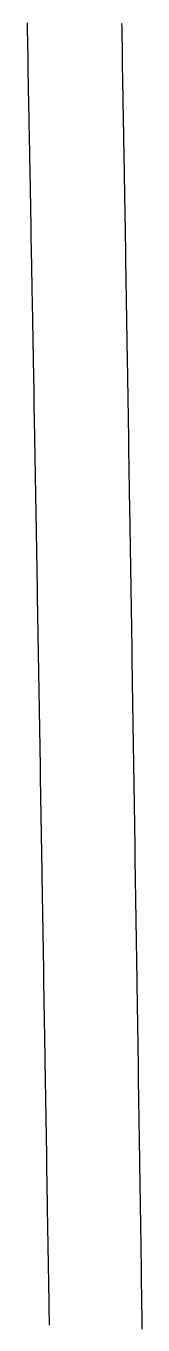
# Model space of a CAD drawing. Header units: millimetres. Extents: x 0 to 3800, y -67 to 2530.
# Drawn here: x 2227.37 to 2228.09, y 966.22 to 974.43 of the extents above; entities that cross this region are included whole.
import ezdxf

# ---------------------------------------------------------------- set-up
doc = ezdxf.new("R2010")
doc.units = ezdxf.units.MM
doc.layers.add('내부선 및 부속', color=4, linetype='Continuous')

msp = doc.modelspace()

# ---------------------------------------------------------------- linework, layer by layer
at = {"layer": '내부선 및 부속', "linetype": 'Continuous', "flags": 128}
for points in [[(2227.3659, 974.4505), (2227.3659, 974.4275), (2227.3669, 974.4035), (2227.3669, 974.3795), (2227.3679, 974.3555), (2227.3679, 974.3315), (2227.3679, 974.3315), (2227.3689, 974.3075), (2227.3689, 974.2835), (2227.3699, 974.2595), (2227.3699, 974.2365), (2227.3699, 974.2125), (2227.3709, 974.1885), (2227.3709, 974.1645), (2227.3719, 974.1405), (2227.3719, 974.1165), (2227.3729, 974.0925), (2227.3729, 974.0695), (2227.3739, 974.0455), (2227.3739, 974.0215), (2227.3739, 973.9975), (2227.3749, 973.9735), (2227.3749, 973.9495), (2227.3759, 973.9255), (2227.3759, 973.9025), (2227.3769, 973.8785), (2227.3769, 973.8545), (2227.3779, 973.8305), (2227.3779, 973.8065), (2227.3779, 973.7825), (2227.3789, 973.7585), (2227.3789, 973.7345), (2227.3799, 973.7115), (2227.3799, 973.6875), (2227.3809, 973.6635), (2227.3809, 973.6395), (2227.3819, 973.6155), (2227.3819, 973.5915), (2227.3819, 973.5675), (2227.3829, 973.5445), (2227.3829, 973.5205), (2227.3839, 973.4965), (2227.3839, 973.4725), (2227.3849, 973.4485), (2227.3849, 973.4245), (2227.3849, 973.4005), (2227.3859, 973.3775), (2227.3859, 973.3535), (2227.3869, 973.3295), (2227.3869, 973.3055), (2227.3879, 973.2815), (2227.3879, 973.2575), (2227.3879, 973.2335), (2227.3889, 973.2095), (2227.3889, 973.1865), (2227.3899, 973.1625), (2227.3899, 973.1385), (2227.3909, 973.1145), (2227.3909, 973.0905), (2227.3909, 973.0665), (2227.3919, 973.0425), (2227.3919, 973.0195), (2227.3929, 972.9955), (2227.3929, 972.9715), (2227.3939, 972.9475), (2227.3939, 972.9235), (2227.3939, 972.8995), (2227.3949, 972.8755), (2227.3949, 972.8525), (2227.3959, 972.8285), (2227.3959, 972.8045), (2227.3969, 972.7805), (2227.3969, 972.7565), (2227.3969, 972.7325), (2227.3979, 972.7085), (2227.3979, 972.6845), (2227.3989, 972.6615), (2227.3989, 972.6375), (2227.3999, 972.6135), (2227.3999, 972.5895), (2227.3999, 972.5655), (2227.4009, 972.5415), (2227.4009, 972.5175), (2227.4019, 972.4945), (2227.4019, 972.4705), (2227.4029, 972.4465), (2227.4029, 972.4225), (2227.4029, 972.3985), (2227.4039, 972.3745), (2227.4039, 972.3505), (2227.4049, 972.3265), (2227.4049, 972.3035), (2227.4049, 972.2795), (2227.4059, 972.2555), (2227.4059, 972.2315), (2227.4069, 972.2075), (2227.4069, 972.1835), (2227.4079, 972.1595), (2227.4079, 972.1365), (2227.4079, 972.1125), (2227.4089, 972.0885), (2227.4089, 972.0645), (2227.4099, 972.0405), (2227.4099, 972.0165), (2227.4099, 971.9925), (2227.4109, 971.9695), (2227.4109, 971.9455), (2227.4109, 971.9455), (2227.4119, 971.9215), (2227.4119, 971.8975), (2227.4129, 971.8735), (2227.4129, 971.8495), (2227.4129, 971.8255), (2227.4139, 971.8015), (2227.4139, 971.7785), (2227.4149, 971.7545), (2227.4149, 971.7305), (2227.4149, 971.7065), (2227.4159, 971.6825), (2227.4159, 971.6585), (2227.4169, 971.6345), (2227.4169, 971.6115), (2227.4169, 971.5875), (2227.4179, 971.5635), (2227.4179, 971.5395), (2227.4189, 971.5155), (2227.4189, 971.4915), (2227.4189, 971.4675), (2227.4199, 971.4445), (2227.4199, 971.4205), (2227.4209, 971.3965), (2227.4209, 971.3725), (2227.4219, 971.3485), (2227.4219, 971.3245), (2227.4219, 971.3005), (2227.4229, 971.2765), (2227.4229, 971.2535), (2227.4239, 971.2295), (2227.4239, 971.2055), (2227.4239, 971.1815), (2227.4249, 971.1575), (2227.4249, 971.1335), (2227.4259, 971.1095), (2227.4259, 971.0865), (2227.4259, 971.0625), (2227.4269, 971.0385), (2227.4269, 971.0145), (2227.4279, 970.9905), (2227.4279, 970.9665), (2227.4279, 970.9425), (2227.4289, 970.9185), (2227.4289, 970.8955), (2227.4299, 970.8715), (2227.4299, 970.8475), (2227.4299, 970.8235), (2227.4309, 970.7995), (2227.4309, 970.7755), (2227.4319, 970.7515), (2227.4319, 970.7285), (2227.4319, 970.7045), (2227.4329, 970.6805), (2227.4329, 970.6565), (2227.4339, 970.6325), (2227.4339, 970.6085), (2227.4339, 970.5845), (2227.4349, 970.5615), (2227.4349, 970.5375), (2227.4359, 970.5135), (2227.4359, 970.4895), (2227.4359, 970.4655), (2227.4369, 970.4415), (2227.4369, 970.4175), (2227.4379, 970.3935), (2227.4379, 970.3705), (2227.4379, 970.3465), (2227.4389, 970.3225), (2227.4389, 970.2985), (2227.4399, 970.2745), (2227.4399, 970.2505), (2227.4399, 970.2265), (2227.4409, 970.2035), (2227.4409, 970.1795), (2227.4419, 970.1555), (2227.4419, 970.1315), (2227.4419, 970.1075), (2227.4429, 970.0835), (2227.4429, 970.0595), (2227.4439, 970.0355), (2227.4439, 970.0125), (2227.4439, 969.9885), (2227.4449, 969.9645), (2227.4449, 969.9405), (2227.4459, 969.9165), (2227.4459, 969.8925), (2227.4459, 969.8685), (2227.4469, 969.8455), (2227.4469, 969.8215), (2227.4479, 969.7975), (2227.4479, 969.7735), (2227.4479, 969.7495), (2227.4489, 969.7255), (2227.4489, 969.7015), (2227.4499, 969.6785), (2227.4499, 969.6545), (2227.4499, 969.6305), (2227.4509, 969.6065), (2227.4509, 969.5825), (2227.4509, 969.5585), (2227.4509, 969.5585), (2227.4519, 969.5345), (2227.4519, 969.5105), (2227.4529, 969.4875), (2227.4529, 969.4635), (2227.4529, 969.4395), (2227.4539, 969.4155), (2227.4539, 969.3915), (2227.4549, 969.3675), (2227.4549, 969.3435), (2227.4549, 969.3205), (2227.4559, 969.2965), (2227.4559, 969.2725), (2227.4569, 969.2485), (2227.4569, 969.2245), (2227.4569, 969.2005), (2227.4579, 969.1765), (2227.4579, 969.1525), (2227.4589, 969.1295), (2227.4589, 969.1055), (2227.4589, 969.0815), (2227.4599, 969.0575), (2227.4599, 969.0335), (2227.4599, 969.0095), (2227.4609, 968.9855), (2227.4609, 968.9625), (2227.4619, 968.9385), (2227.4619, 968.9145), (2227.4619, 968.8905), (2227.4629, 968.8665), (2227.4629, 968.8425), (2227.4639, 968.8185), (2227.4639, 968.7955), (2227.4639, 968.7715), (2227.4649, 968.7475), (2227.4649, 968.7235), (2227.4659, 968.6995), (2227.4659, 968.6755), (2227.4659, 968.6515), (2227.4669, 968.6275), (2227.4669, 968.6045), (2227.4669, 968.5805), (2227.4679, 968.5565), (2227.4679, 968.5325), (2227.4689, 968.5085), (2227.4689, 968.4845), (2227.4689, 968.4605), (2227.4699, 968.4375), (2227.4699, 968.4135), (2227.4709, 968.3895), (2227.4709, 968.3655), (2227.4709, 968.3415), (2227.4719, 968.3175), (2227.4719, 968.2935), (2227.4729, 968.2695), (2227.4729, 968.2465), (2227.4729, 968.2225), (2227.4739, 968.1985), (2227.4739, 968.1745), (2227.4739, 968.1505), (2227.4749, 968.1265), (2227.4749, 968.1025), (2227.4759, 968.0795), (2227.4759, 968.0555), (2227.4759, 968.0315), (2227.4769, 968.0075), (2227.4769, 967.9835), (2227.4779, 967.9595), (2227.4779, 967.9355), (2227.4779, 967.9125), (2227.4789, 967.8885), (2227.4789, 967.8645), (2227.4789, 967.8405), (2227.4799, 967.8165), (2227.4799, 967.7925), (2227.4809, 967.7685), (2227.4809, 967.7445), (2227.4809, 967.7215), (2227.4819, 967.6975), (2227.4819, 967.6735), (2227.4829, 967.6495), (2227.4829, 967.6255), (2227.4829, 967.6015), (2227.4839, 967.5775), (2227.4839, 967.5545), (2227.4839, 967.5305), (2227.4849, 967.5065), (2227.4849, 967.4825), (2227.4859, 967.4585), (2227.4859, 967.4345), (2227.4859, 967.4105), (2227.4869, 967.3865), (2227.4869, 967.3635), (2227.4879, 967.3395), (2227.4879, 967.3155), (2227.4879, 967.2915), (2227.4889, 967.2675), (2227.4889, 967.2435), (2227.4889, 967.2195), (2227.4899, 967.1965), (2227.4899, 967.1725), (2227.4899, 967.1725), (2227.4909, 967.1485), (2227.4909, 967.1245), (2227.4909, 967.1005), (2227.4919, 967.0765), (2227.4919, 967.0525), (2227.4929, 967.0295), (2227.4929, 967.0055), (2227.4929, 966.9815), (2227.4939, 966.9575), (2227.4939, 966.9335), (2227.4939, 966.9095), (2227.4949, 966.8855), (2227.4949, 966.8615), (2227.4959, 966.8385), (2227.4959, 966.8145), (2227.4959, 966.7905), (2227.4969, 966.7665), (2227.4969, 966.7425), (2227.4979, 966.7185), (2227.4979, 966.6945), (2227.4979, 966.6715), (2227.4989, 966.6475), (2227.4989, 966.6235), (2227.4989, 966.5995), (2227.4999, 966.5755), (2227.4999, 966.5515), (2227.5009, 966.5275), (2227.5009, 966.5035), (2227.5009, 966.4805), (2227.5019, 966.4565), (2227.5019, 966.4325), (2227.5029, 966.4085), (2227.5029, 966.3845), (2227.5029, 966.3605), (2227.5039, 966.3365), (2227.5039, 966.3135), (2227.5039, 966.2895), (2227.5049, 966.2655), (2227.5049, 966.2415), (2227.5059, 966.2175)], [(2227.9629, 974.4455), (2227.9639, 974.4245), (2227.9639, 974.4025), (2227.9639, 974.3815), (2227.9649, 974.3595), (2227.9649, 974.3385), (2227.9659, 974.3175), (2227.9659, 974.2955), (2227.9659, 974.2745), (2227.9669, 974.2525), (2227.9669, 974.2315), (2227.9669, 974.2095), (2227.9679, 974.1885), (2227.9679, 974.1675), (2227.9679, 974.1455), (2227.9689, 974.1245), (2227.9689, 974.1025), (2227.9699, 974.0815), (2227.9699, 974.0815), (2227.9699, 974.0605), (2227.9699, 974.0385), (2227.9709, 974.0175), (2227.9709, 973.9955), (2227.9709, 973.9745), (2227.9719, 973.9525), (2227.9719, 973.9315), (2227.9719, 973.9105), (2227.9729, 973.8885), (2227.9729, 973.8675), (2227.9739, 973.8455), (2227.9739, 973.8245), (2227.9739, 973.8025), (2227.9749, 973.7815), (2227.9749, 973.7605), (2227.9749, 973.7385), (2227.9759, 973.7175), (2227.9759, 973.6955), (2227.9759, 973.6745), (2227.9769, 973.6525), (2227.9769, 973.6315), (2227.9769, 973.6105), (2227.9779, 973.5885), (2227.9779, 973.5675), (2227.9789, 973.5455), (2227.9789, 973.5245), (2227.9789, 973.5025), (2227.9799, 973.4815), (2227.9799, 973.4605), (2227.9799, 973.4385), (2227.9809, 973.4175), (2227.9809, 973.3955), (2227.9809, 973.3745), (2227.9819, 973.3525), (2227.9819, 973.3315), (2227.9819, 973.3105), (2227.9829, 973.2885), (2227.9829, 973.2675), (2227.9839, 973.2455), (2227.9839, 973.2245), (2227.9839, 973.2035), (2227.9849, 973.1815), (2227.9849, 973.1605), (2227.9849, 973.1385), (2227.9859, 973.1175), (2227.9859, 973.0955), (2227.9859, 973.0745), (2227.9869, 973.0535), (2227.9869, 973.0315), (2227.9869, 973.0105), (2227.9879, 972.9885), (2227.9879, 972.9675), (2227.9879, 972.9455), (2227.9889, 972.9245), (2227.9889, 972.9035), (2227.9899, 972.8815), (2227.9899, 972.8605), (2227.9899, 972.8385), (2227.9909, 972.8175), (2227.9909, 972.7955), (2227.9909, 972.7745), (2227.9919, 972.7535), (2227.9919, 972.7315), (2227.9919, 972.7105), (2227.9929, 972.6885), (2227.9929, 972.6675), (2227.9929, 972.6455), (2227.9939, 972.6245), (2227.9939, 972.6035), (2227.9939, 972.5815), (2227.9949, 972.5605), (2227.9949, 972.5385), (2227.9949, 972.5175), (2227.9959, 972.4955), (2227.9959, 972.4745), (2227.9959, 972.4535), (2227.9969, 972.4315), (2227.9969, 972.4105), (2227.9969, 972.3885), (2227.9979, 972.3675), (2227.9979, 972.3455), (2227.9989, 972.3245), (2227.9989, 972.3035), (2227.9989, 972.2815), (2227.9999, 972.2605), (2227.9999, 972.2385), (2227.9999, 972.2175), (2228.0009, 972.1965), (2228.0009, 972.1745), (2228.0009, 972.1535), (2228.0019, 972.1315), (2228.0019, 972.1105), (2228.0019, 972.0885), (2228.0029, 972.0675), (2228.0029, 972.0465), (2228.0029, 972.0245), (2228.0039, 972.0035), (2228.0039, 971.9815), (2228.0039, 971.9605), (2228.0049, 971.9385), (2228.0049, 971.9385), (2228.0049, 971.9175), (2228.0049, 971.8965), (2228.0059, 971.8745), (2228.0059, 971.8535), (2228.0059, 971.8315), (2228.0069, 971.8105), (2228.0069, 971.7885), (2228.0069, 971.7675), (2228.0079, 971.7465), (2228.0079, 971.7245), (2228.0079, 971.7035), (2228.0089, 971.6815), (2228.0089, 971.6605), (2228.0089, 971.6385), (2228.0099, 971.6175), (2228.0099, 971.5965), (2228.0099, 971.5745), (2228.0109, 971.5535), (2228.0109, 971.5315), (2228.0109, 971.5105), (2228.0119, 971.4885), (2228.0119, 971.4675), (2228.0119, 971.4465), (2228.0129, 971.4245), (2228.0129, 971.4035), (2228.0139, 971.3815), (2228.0139, 971.3605), (2228.0139, 971.3385), (2228.0149, 971.3175), (2228.0149, 971.2965), (2228.0149, 971.2745), (2228.0159, 971.2535), (2228.0159, 971.2315), (2228.0159, 971.2105), (2228.0169, 971.1895), (2228.0169, 971.1675), (2228.0169, 971.1465), (2228.0179, 971.1245), (2228.0179, 971.1035), (2228.0179, 971.0815), (2228.0189, 971.0605), (2228.0189, 971.0395), (2228.0189, 971.0175), (2228.0199, 970.9965), (2228.0199, 970.9745), (2228.0199, 970.9535), (2228.0209, 970.9315), (2228.0209, 970.9105), (2228.0209, 970.8895), (2228.0219, 970.8675), (2228.0219, 970.8465), (2228.0219, 970.8245), (2228.0229, 970.8035), (2228.0229, 970.7815), (2228.0229, 970.7605), (2228.0239, 970.7395), (2228.0239, 970.7175), (2228.0239, 970.6965), (2228.0249, 970.6745), (2228.0249, 970.6535), (2228.0249, 970.6315), (2228.0259, 970.6105), (2228.0259, 970.5895), (2228.0259, 970.5675), (2228.0269, 970.5465), (2228.0269, 970.5245), (2228.0269, 970.5035), (2228.0279, 970.4815), (2228.0279, 970.4605), (2228.0279, 970.4395), (2228.0289, 970.4175), (2228.0289, 970.3965), (2228.0289, 970.3745), (2228.0299, 970.3535), (2228.0299, 970.3315), (2228.0299, 970.3105), (2228.0309, 970.2895), (2228.0309, 970.2675), (2228.0309, 970.2465), (2228.0309, 970.2245), (2228.0319, 970.2035), (2228.0319, 970.1815), (2228.0319, 970.1605), (2228.0329, 970.1395), (2228.0329, 970.1175), (2228.0329, 970.0965), (2228.0339, 970.0745), (2228.0339, 970.0535), (2228.0339, 970.0325), (2228.0349, 970.0105), (2228.0349, 969.9895), (2228.0349, 969.9675), (2228.0359, 969.9465), (2228.0359, 969.9245), (2228.0359, 969.9035), (2228.0369, 969.8825), (2228.0369, 969.8605), (2228.0369, 969.8395), (2228.0379, 969.8175), (2228.0379, 969.7965), (2228.0379, 969.7965), (2228.0379, 969.7745), (2228.0389, 969.7535), (2228.0389, 969.7325), (2228.0389, 969.7105), (2228.0399, 969.6895), (2228.0399, 969.6675), (2228.0399, 969.6465), (2228.0409, 969.6245), (2228.0409, 969.6035), (2228.0409, 969.5825), (2228.0419, 969.5605), (2228.0419, 969.5395), (2228.0419, 969.5175), (2228.0429, 969.4965), (2228.0429, 969.4745), (2228.0429, 969.4535), (2228.0439, 969.4325), (2228.0439, 969.4105), (2228.0439, 969.3895), (2228.0449, 969.3675), (2228.0449, 969.3465), (2228.0449, 969.3245), (2228.0459, 969.3035), (2228.0459, 969.2825), (2228.0459, 969.2605), (2228.0469, 969.2395), (2228.0469, 969.2175), (2228.0469, 969.1965), (2228.0479, 969.1745), (2228.0479, 969.1535), (2228.0479, 969.1325), (2228.0479, 969.1105), (2228.0489, 969.0895), (2228.0489, 969.0675), (2228.0489, 969.0465), (2228.0499, 969.0245), (2228.0499, 969.0035), (2228.0499, 968.9825), (2228.0509, 968.9605), (2228.0509, 968.9395), (2228.0509, 968.9175), (2228.0519, 968.8965), (2228.0519, 968.8755), (2228.0519, 968.8535), (2228.0529, 968.8325), (2228.0529, 968.8105), (2228.0529, 968.7895), (2228.0539, 968.7675), (2228.0539, 968.7465), (2228.0539, 968.7255), (2228.0549, 968.7035), (2228.0549, 968.6825), (2228.0549, 968.6605), (2228.0559, 968.6395), (2228.0559, 968.6175), (2228.0559, 968.5965), (2228.0569, 968.5755), (2228.0569, 968.5535), (2228.0569, 968.5325), (2228.0579, 968.5105), (2228.0579, 968.4895), (2228.0579, 968.4675), (2228.0589, 968.4465), (2228.0589, 968.4255), (2228.0589, 968.4035), (2228.0589, 968.3825), (2228.0599, 968.3605), (2228.0599, 968.3395), (2228.0599, 968.3175), (2228.0609, 968.2965), (2228.0609, 968.2755), (2228.0609, 968.2535), (2228.0619, 968.2325), (2228.0619, 968.2105), (2228.0619, 968.1895), (2228.0629, 968.1675), (2228.0629, 968.1465), (2228.0629, 968.1255), (2228.0639, 968.1035), (2228.0639, 968.0825), (2228.0639, 968.0605), (2228.0649, 968.0395), (2228.0649, 968.0175), (2228.0649, 967.9965), (2228.0659, 967.9755), (2228.0659, 967.9535), (2228.0659, 967.9325), (2228.0669, 967.9105), (2228.0669, 967.8895), (2228.0669, 967.8685), (2228.0679, 967.8465), (2228.0679, 967.8255), (2228.0679, 967.8035), (2228.0689, 967.7825), (2228.0689, 967.7605), (2228.0689, 967.7395), (2228.0689, 967.7185), (2228.0699, 967.6965), (2228.0699, 967.6755), (2228.0699, 967.6535), (2228.0699, 967.6535), (2228.0709, 967.6325), (2228.0709, 967.6105), (2228.0709, 967.5895), (2228.0719, 967.5685), (2228.0719, 967.5465), (2228.0719, 967.5255), (2228.0729, 967.5035), (2228.0729, 967.4825), (2228.0729, 967.4605), (2228.0739, 967.4395), (2228.0739, 967.4185), (2228.0739, 967.3965), (2228.0749, 967.3755), (2228.0749, 967.3535), (2228.0749, 967.3325), (2228.0759, 967.3105), (2228.0759, 967.2895), (2228.0759, 967.2685), (2228.0769, 967.2465), (2228.0769, 967.2255), (2228.0769, 967.2035), (2228.0769, 967.1825), (2228.0779, 967.1605), (2228.0779, 967.1395), (2228.0779, 967.1185), (2228.0789, 967.0965), (2228.0789, 967.0755), (2228.0789, 967.0535), (2228.0799, 967.0325), (2228.0799, 967.0105), (2228.0799, 966.9895), (2228.0809, 966.9685), (2228.0809, 966.9465), (2228.0809, 966.9255), (2228.0819, 966.9035), (2228.0819, 966.8825), (2228.0819, 966.8605), (2228.0829, 966.8395), (2228.0829, 966.8185), (2228.0829, 966.7965), (2228.0839, 966.7755), (2228.0839, 966.7535), (2228.0839, 966.7325), (2228.0849, 966.7115), (2228.0849, 966.6895), (2228.0849, 966.6685), (2228.0849, 966.6465), (2228.0859, 966.6255), (2228.0859, 966.6035), (2228.0859, 966.5825), (2228.0869, 966.5615), (2228.0869, 966.5395), (2228.0869, 966.5185), (2228.0879, 966.4965), (2228.0879, 966.4755), (2228.0879, 966.4535), (2228.0889, 966.4325), (2228.0889, 966.4115), (2228.0889, 966.3895), (2228.0899, 966.3685), (2228.0899, 966.3465), (2228.0899, 966.3255), (2228.0909, 966.3035), (2228.0909, 966.2825), (2228.0909, 966.2615), (2228.0919, 966.2395), (2228.0919, 966.2185), (2228.0919, 966.2185)], [(2228.0919, 966.2185), (2228.0919, 966.1915)]]:
    msp.add_lwpolyline(points, dxfattribs=at)

doc.saveas('drawing.dxf')
